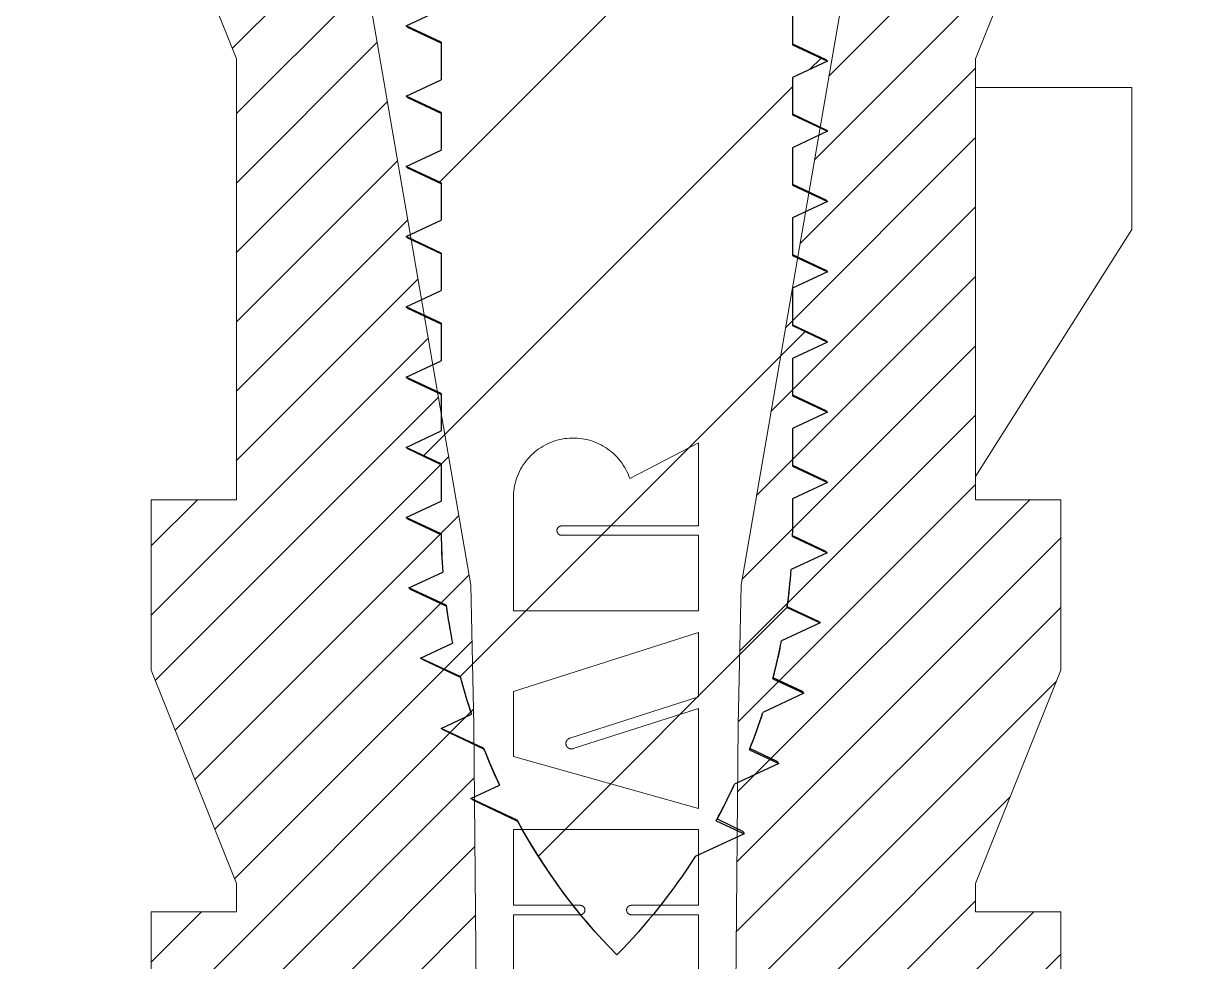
# Model space of a CAD drawing. Header units: millimetres. Extents: x 1366 to 1807, y -424 to -118.
# Drawn here: x 1403.52 to 1411.82, y -300.11 to -293.43 of the extents above; entities that cross this region are included whole.
import ezdxf

# ---------------------------------------------------------------- set-up
doc = ezdxf.new("R2010")
doc.units = ezdxf.units.MM
doc.layers.add('hatch', color=56, linetype='Continuous', lineweight=9)
doc.layers.add('part', color=7, linetype='Continuous', lineweight=20)

# ---------------------------------------------------------------- blocks, each defined once
blk = doc.blocks.new('*u48')
at = {"layer": 'hatch', "linetype": 'Continuous'}
h = blk.add_hatch(dxfattribs=at)
h.set_pattern_fill('DEFAULT__3', color=2, scale=0.34925, angle=45, style=0, pattern_type=0)
h.set_pattern_definition([(45, (-417.5015, -92.55667), (-0.24695704, 0.24695704), [])])
edge = h.paths.add_edge_path()
edge.add_line((0.9994, -14.168), (2.5731, -5.06))
edge.add_line((2.6692, -0.3569), (2.5731, -5.06))
edge.add_spline(control_points=[(2.6692, -0.3569), (2.6735, -0.1469), (2.8235, 0), (3.0335, 0)], knot_values=[0, 0, 0, 0, 1, 1, 1, 1], weights=[1, 0.809532, 0.809532, 1], degree=3, periodic=0)
edge.add_line((3.0335, 0), (4.1872, 0))
edge.add_line((4.1872, 0), (4.1872, -0.2024))
edge.add_line((4.1872, -0.2024), (3.0234, -0.8372))
edge.add_line((3.0234, -3.7444), (3.0234, -0.8372))
edge.add_line((3.2764, -5.9708), (3.0234, -3.7444))
edge.add_line((2.6692, -7.4888), (3.2764, -5.9708))
edge.add_line((2.6692, -7.4888), (2.6692, -7.6912))
edge.add_line((2.6692, -7.6912), (3.2764, -7.6912))
edge.add_line((3.2764, -8.9056), (3.2764, -7.6912))
edge.add_line((2.6692, -10.4236), (3.2764, -8.9056))
edge.add_line((2.6692, -10.4236), (2.6692, -10.626))
edge.add_line((2.6692, -10.626), (2.6692, -13.3962))
edge.add_line((2.6692, -13.3962), (2.6692, -13.5608))
edge.add_line((2.6692, -13.5608), (3.2764, -13.5608))
edge.add_line((3.2764, -14.7752), (3.2764, -13.5608))
edge.add_line((2.6692, -16.2932), (3.2764, -14.7752))
edge.add_line((2.6692, -16.2932), (2.6692, -16.4956))
edge.add_line((2.6692, -16.4956), (3.2764, -16.4956))
edge.add_line((3.2764, -17.71), (3.2764, -16.4956))
edge.add_line((2.6692, -19.228), (3.2764, -17.71))
edge.add_line((2.6692, -19.228), (2.6692, -22.3652))
edge.add_line((2.6692, -22.3652), (3.2764, -22.3652))
edge.add_line((3.2764, -23.5796), (3.2764, -22.3652))
edge.add_line((2.7045, -25.0093), (3.2764, -23.5796))
edge.add_line((2.7045, -25.0093), (3.2733, -25.2163))
edge.add_line((3.2733, -25.2163), (2.9728, -26.9192))
edge.add_line((2.9728, -26.9192), (2.9728, -28.6396))
edge.add_line((2.9728, -28.6396), (2.7198, -30.0564))
edge.add_line((1.3536, -30.0564), (2.7198, -30.0564))
edge.add_line((1.3536, -30.0564), (1.3536, -31.0684))
edge.add_line((1.3536, -31.0684), (0.8476, -31.0684))
edge.add_line((0.8476, -30.0564), (0.8476, -31.0684))
edge.add_line((0.8476, -30.0564), (0.9789, -15.1667))
edge.add_line((0.9994, -14.168), (0.9789, -15.1667))
edge = h.paths.add_edge_path()
edge.add_line((-0.9234, -14.168), (-2.4971, -5.06))
edge.add_line((-0.9234, -14.168), (-0.903, -15.1667))
edge.add_line((-0.7716, -30.0564), (-0.903, -15.1667))
edge.add_line((-0.7716, -30.0564), (-0.7716, -31.0684))
edge.add_line((-0.7716, -31.0684), (-1.2776, -31.0684))
edge.add_line((-1.2776, -30.0564), (-1.2776, -31.0684))
edge.add_line((-2.6438, -30.0564), (-1.2776, -30.0564))
edge.add_line((-2.8968, -28.6396), (-2.6438, -30.0564))
edge.add_line((-2.8968, -26.9192), (-2.8968, -28.6396))
edge.add_line((-3.1974, -25.2163), (-2.8968, -26.9192))
edge.add_line((-3.1974, -25.2163), (-2.6286, -25.0093))
edge.add_line((-2.6286, -25.0093), (-3.2004, -23.5796))
edge.add_line((-3.2004, -23.5796), (-3.2004, -22.3652))
edge.add_line((-3.2004, -22.3652), (-2.5932, -22.3652))
edge.add_line((-2.5932, -22.3652), (-2.5932, -22.2006))
edge.add_line((-2.5932, -22.2006), (-2.5932, -19.4304))
edge.add_line((-2.5932, -19.4304), (-2.5932, -19.228))
edge.add_line((-2.5932, -19.228), (-3.2004, -17.71))
edge.add_line((-3.2004, -17.71), (-3.2004, -16.4956))
edge.add_line((-3.2004, -16.4956), (-2.5932, -16.4956))
edge.add_line((-2.5932, -16.4956), (-2.5932, -16.2932))
edge.add_line((-2.5932, -16.2932), (-3.2004, -14.7752))
edge.add_line((-3.2004, -14.7752), (-3.2004, -13.5608))
edge.add_line((-3.2004, -13.5608), (-2.5932, -13.5608))
edge.add_line((-2.5932, -13.5608), (-2.5932, -10.4236))
edge.add_line((-2.5932, -10.4236), (-3.2004, -8.9056))
edge.add_line((-3.2004, -8.9056), (-3.2004, -7.6912))
edge.add_line((-3.2004, -7.6912), (-2.5932, -7.6912))
edge.add_line((-2.5932, -7.6912), (-2.5932, -7.4888))
edge.add_line((-2.5932, -7.4888), (-3.2004, -5.9708))
edge.add_line((-3.2004, -5.9708), (-2.9474, -3.7444))
edge.add_line((-2.9474, -3.7444), (-2.9474, -0.8372))
edge.add_line((-4.1112, -0.2024), (-2.9474, -0.8372))
edge.add_line((-4.1112, -0.2024), (-4.1112, 0))
edge.add_line((-4.1112, 0), (-2.9576, 0))
edge.add_spline(control_points=[(-2.5933, -0.3569), (-2.5976, -0.1469), (-2.7476, 0), (-2.9576, 0)], knot_values=[0, 0, 0, 0, 1, 1, 1, 1], weights=[1, 0.809532, 0.809532, 1], degree=3, periodic=0)
edge.add_line((-2.5933, -0.3569), (-2.4971, -5.06))
at = {"layer": 'part', "color": 7, "linetype": 'Continuous'}
for p, q in [((-0.9234, -14.168), (-2.4971, -5.06)), ((-0.9234, -14.168), (-2.4971, -5.06)), ((0.9994, -14.168), (2.5731, -5.06)), ((0.9994, -14.168), (2.5731, -5.06)), ((-2.5932, -10.4236), (-3.2004, -8.9056)), ((-2.5932, -10.4236), (-3.2004, -8.9056)), ((2.6692, -10.4236), (3.2764, -8.9056)), ((2.6692, -10.4236), (3.2764, -8.9056)), ((-2.5932, -13.5608), (-2.5932, -10.4236)), ((-2.5932, -13.5608), (-2.5932, -10.4236)), ((2.6692, -10.4236), (2.6692, -13.5608)), ((2.6692, -10.4236), (2.6692, -10.626)), ((2.6692, -10.626), (3.7824, -10.626)), ((2.6692, -10.626), (2.6692, -13.3962)), ((3.7824, -11.638), (3.7824, -10.626)), ((3.7824, -11.638), (2.6692, -13.3962)), ((0.6958, -13.156), (0.2076, -13.4105)), ((0.6958, -13.7473), (0.6958, -13.156)), ((2.6692, -13.3962), (2.6692, -13.5608)), ((-3.2004, -13.5608), (-2.5932, -13.5608)), ((-3.2004, -13.5608), (-2.5932, -13.5608)), ((-3.2004, -14.7752), (-3.2004, -13.5608)), ((-3.2004, -14.7752), (-3.2004, -13.5608)), ((-0.6195, -14.3517), (-0.6195, -13.5867)), ((2.6692, -13.5608), (3.2764, -13.5608)), ((2.6692, -13.5608), (3.2764, -13.5608)), ((3.2764, -14.7752), (3.2764, -13.5608)), ((3.2764, -14.7752), (3.2764, -13.5608)), ((0.6958, -13.7473), (-0.278, -13.7473)), ((0.6958, -13.8143), (-0.278, -13.8143)), ((0.6958, -14.3517), (0.6958, -13.8143)), ((-0.9234, -14.168), (-0.903, -15.1667)), ((-0.9234, -14.168), (-0.903, -15.1667)), ((0.9994, -14.168), (0.9789, -15.1667)), ((0.9994, -14.168), (0.9789, -15.1667)), ((-0.6195, -14.3517), (0.6958, -14.3517)), ((0.6958, -14.5056), (-0.6198, -14.9269)), ((0.6958, -14.964), (0.6958, -14.5056)), ((-2.5932, -16.2932), (-3.2004, -14.7752)), ((-2.5932, -16.2932), (-3.2004, -14.7752)), ((2.6692, -16.2932), (3.2764, -14.7752)), ((2.6692, -16.2932), (3.2764, -14.7752)), ((-0.6198, -15.3896), (-0.6198, -14.9269)), ((0.6958, -14.964), (-0.2203, -15.2586)), ((0.6958, -15.0461), (-0.1964, -15.333)), ((0.6958, -15.7586), (0.6958, -15.0461)), ((-0.7716, -30.0564), (-0.903, -15.1667)), ((-0.7716, -30.0564), (-0.903, -15.1667)), ((0.8476, -30.0564), (0.9789, -15.1667)), ((0.8476, -30.0564), (0.9789, -15.1667)), ((-0.6198, -15.3896), (0.6958, -15.7586)), ((-0.6198, -15.9089), (-0.6198, -16.4482)), ((0.6958, -15.9089), (-0.6198, -15.9089)), ((0.6958, -16.4482), (0.6958, -15.9089)), ((-2.5932, -16.4956), (-2.5932, -16.2932)), ((-2.5932, -16.4956), (-2.5932, -16.2932)), ((2.6692, -16.2932), (2.6692, -16.4956)), ((2.6692, -16.2932), (2.6692, -16.4956)), ((-3.2004, -16.4956), (-2.5932, -16.4956)), ((-3.2004, -16.4956), (-2.5932, -16.4956)), ((-3.2004, -17.71), (-3.2004, -16.4956)), ((-3.2004, -17.71), (-3.2004, -16.4956)), ((-0.6198, -16.4482), (-0.1459, -16.4482)), ((0.6958, -16.4482), (0.2181, -16.4482)), ((2.6692, -16.4956), (3.2764, -16.4956)), ((2.6692, -16.4956), (3.2764, -16.4956)), ((3.2764, -17.71), (3.2764, -16.4956)), ((3.2764, -17.71), (3.2764, -16.4956)), ((-0.6198, -16.5152), (-0.6198, -17.0727)), ((-0.6198, -16.5152), (-0.1459, -16.5152)), ((0.6958, -16.5152), (0.2181, -16.5152)), ((0.6958, -17.0727), (0.6958, -16.5152))]:
    blk.add_line(p, q, dxfattribs=at)
for points in [[(-0.6195, -13.5867), (-0.6208, -13.5688), (-0.6213, -13.5509), (-0.6211, -13.533), (-0.6201, -13.5151), (-0.6183, -13.4972), (-0.6158, -13.4795), (-0.6126, -13.4618), (-0.6086, -13.4444), (-0.6039, -13.4271), (-0.5985, -13.41), (-0.5923, -13.3931), (-0.5855, -13.3765), (-0.5779, -13.3603), (-0.5697, -13.3443), (-0.5608, -13.3288), (-0.5513, -13.3136), (-0.5411, -13.2988), (-0.5303, -13.2845), (-0.519, -13.2706), (-0.507, -13.2573), (-0.4945, -13.2444), (-0.4815, -13.2321), (-0.4679, -13.2203), (-0.4539, -13.2091), (-0.4394, -13.1986), (-0.4245, -13.1886), (-0.4092, -13.1793), (-0.3935, -13.1706), (-0.3775, -13.1626), (-0.3611, -13.1553), (-0.3444, -13.1487), (-0.3275, -13.1427), (-0.3103, -13.1375), (-0.293, -13.1331), (-0.2754, -13.1293), (-0.2578, -13.1263), (-0.24, -13.1241), (-0.2221, -13.1226), (-0.2042, -13.1219), (-0.1863, -13.1219), (-0.1683, -13.1226), (-0.1505, -13.1242), (-0.1327, -13.1264), (-0.115, -13.1294), (-0.0975, -13.1332), (-0.0801, -13.1377), (-0.063, -13.1429), (-0.046, -13.1489), (-0.0294, -13.1555), (-0.013, -13.1629), (0.003, -13.1709), (0.0187, -13.1796), (0.034, -13.1889), (0.0489, -13.1989), (0.0634, -13.2095), (0.0774, -13.2207), (0.0909, -13.2325), (0.1039, -13.2448), (0.1164, -13.2577), (0.1283, -13.2711), (0.1397, -13.285), (0.1504, -13.2993), (0.1606, -13.3141), (0.1701, -13.3293), (0.1789, -13.3449), (0.1871, -13.3608), (0.1947, -13.3771), (0.2015, -13.3937), (0.2076, -13.4105)], [(-0.278, -13.8143), (-0.2794, -13.8142), (-0.2808, -13.8142), (-0.2822, -13.814), (-0.2836, -13.8138), (-0.285, -13.8135), (-0.2863, -13.8132), (-0.2877, -13.8128), (-0.289, -13.8124), (-0.2903, -13.8119), (-0.2916, -13.8114), (-0.2929, -13.8108), (-0.2941, -13.8101), (-0.2954, -13.8094), (-0.2965, -13.8087), (-0.2977, -13.8079), (-0.2988, -13.807), (-0.2999, -13.8061), (-0.3009, -13.8052), (-0.3019, -13.8042), (-0.3029, -13.8032), (-0.3038, -13.8021), (-0.3047, -13.801), (-0.3055, -13.7999), (-0.3063, -13.7987), (-0.307, -13.7975), (-0.3077, -13.7963), (-0.3083, -13.795), (-0.3089, -13.7938), (-0.3094, -13.7925), (-0.3099, -13.7911), (-0.3103, -13.7898), (-0.3106, -13.7884), (-0.3109, -13.7871), (-0.3111, -13.7857), (-0.3113, -13.7843), (-0.3114, -13.7829), (-0.3115, -13.7815), (-0.3115, -13.7801), (-0.3114, -13.7787), (-0.3113, -13.7773), (-0.3111, -13.7759), (-0.3109, -13.7745), (-0.3106, -13.7731), (-0.3103, -13.7718), (-0.3099, -13.7704), (-0.3094, -13.7691), (-0.3089, -13.7678), (-0.3083, -13.7665), (-0.3077, -13.7653), (-0.307, -13.764), (-0.3063, -13.7628), (-0.3055, -13.7617), (-0.3047, -13.7605), (-0.3038, -13.7594), (-0.3029, -13.7584), (-0.3019, -13.7573), (-0.3009, -13.7564), (-0.2999, -13.7554), (-0.2988, -13.7545), (-0.2977, -13.7537), (-0.2965, -13.7529), (-0.2954, -13.7521), (-0.2941, -13.7514), (-0.2929, -13.7508), (-0.2916, -13.7502), (-0.2903, -13.7496), (-0.289, -13.7492), (-0.2877, -13.7487), (-0.2863, -13.7483), (-0.285, -13.748), (-0.2836, -13.7478), (-0.2822, -13.7476), (-0.2808, -13.7474), (-0.2794, -13.7473), (-0.278, -13.7473)], [(-0.1964, -15.333), (-0.198, -15.3335), (-0.1996, -15.3339), (-0.2013, -15.3343), (-0.2029, -15.3345), (-0.2046, -15.3347), (-0.2063, -15.3348), (-0.208, -15.3349), (-0.2097, -15.3349), (-0.2113, -15.3348), (-0.213, -15.3346), (-0.2147, -15.3344), (-0.2163, -15.3341), (-0.218, -15.3337), (-0.2196, -15.3332), (-0.2212, -15.3327), (-0.2228, -15.3321), (-0.2243, -15.3315), (-0.2258, -15.3308), (-0.2273, -15.33), (-0.2288, -15.3291), (-0.2302, -15.3282), (-0.2316, -15.3273), (-0.2329, -15.3262), (-0.2342, -15.3251), (-0.2354, -15.324), (-0.2366, -15.3228), (-0.2378, -15.3216), (-0.2388, -15.3203), (-0.2399, -15.319), (-0.2408, -15.3176), (-0.2417, -15.3162), (-0.2426, -15.3147), (-0.2434, -15.3132), (-0.2441, -15.3117), (-0.2447, -15.3101), (-0.2453, -15.3086), (-0.2458, -15.307), (-0.2463, -15.3053), (-0.2467, -15.3037), (-0.247, -15.302), (-0.2472, -15.3004), (-0.2474, -15.2987), (-0.2474, -15.297), (-0.2475, -15.2953), (-0.2474, -15.2937), (-0.2473, -15.292), (-0.2471, -15.2903), (-0.2468, -15.2887), (-0.2465, -15.287), (-0.246, -15.2854), (-0.2456, -15.2838), (-0.245, -15.2822), (-0.2444, -15.2806), (-0.2437, -15.2791), (-0.243, -15.2776), (-0.2421, -15.2761), (-0.2413, -15.2747), (-0.2403, -15.2733), (-0.2393, -15.2719), (-0.2383, -15.2706), (-0.2372, -15.2693), (-0.236, -15.2681), (-0.2348, -15.267), (-0.2335, -15.2659), (-0.2322, -15.2648), (-0.2308, -15.2638), (-0.2294, -15.2629), (-0.228, -15.262), (-0.2265, -15.2612), (-0.225, -15.2604), (-0.2235, -15.2597), (-0.2219, -15.2591), (-0.2203, -15.2586)], [(-0.1459, -16.4482), (-0.1445, -16.4482), (-0.1431, -16.4483), (-0.1417, -16.4485), (-0.1403, -16.4487), (-0.1389, -16.4489), (-0.1376, -16.4493), (-0.1362, -16.4496), (-0.1349, -16.4501), (-0.1336, -16.4506), (-0.1323, -16.4511), (-0.131, -16.4517), (-0.1298, -16.4523), (-0.1286, -16.453), (-0.1274, -16.4538), (-0.1262, -16.4546), (-0.1251, -16.4554), (-0.124, -16.4563), (-0.123, -16.4573), (-0.122, -16.4583), (-0.121, -16.4593), (-0.1201, -16.4603), (-0.1192, -16.4614), (-0.1184, -16.4626), (-0.1176, -16.4638), (-0.1169, -16.465), (-0.1162, -16.4662), (-0.1156, -16.4674), (-0.115, -16.4687), (-0.1145, -16.47), (-0.1141, -16.4713), (-0.1137, -16.4727), (-0.1133, -16.474), (-0.113, -16.4754), (-0.1128, -16.4768), (-0.1126, -16.4782), (-0.1125, -16.4796), (-0.1124, -16.481), (-0.1124, -16.4824), (-0.1125, -16.4838), (-0.1126, -16.4852), (-0.1128, -16.4866), (-0.113, -16.488), (-0.1133, -16.4893), (-0.1137, -16.4907), (-0.1141, -16.492), (-0.1145, -16.4934), (-0.115, -16.4947), (-0.1156, -16.496), (-0.1162, -16.4972), (-0.1169, -16.4984), (-0.1176, -16.4996), (-0.1184, -16.5008), (-0.1192, -16.5019), (-0.1201, -16.503), (-0.121, -16.5041), (-0.122, -16.5051), (-0.123, -16.5061), (-0.124, -16.5071), (-0.1251, -16.5079), (-0.1262, -16.5088), (-0.1274, -16.5096), (-0.1286, -16.5103), (-0.1298, -16.511), (-0.131, -16.5117), (-0.1323, -16.5123), (-0.1336, -16.5128), (-0.1349, -16.5133), (-0.1362, -16.5138), (-0.1376, -16.5141), (-0.1389, -16.5145), (-0.1403, -16.5147), (-0.1417, -16.5149), (-0.1431, -16.5151), (-0.1445, -16.5152), (-0.1459, -16.5152)], [(0.2181, -16.5152), (0.2167, -16.5152), (0.2153, -16.5151), (0.2139, -16.5149), (0.2125, -16.5147), (0.2112, -16.5145), (0.2098, -16.5141), (0.2085, -16.5138), (0.2071, -16.5133), (0.2058, -16.5128), (0.2045, -16.5123), (0.2032, -16.5117), (0.202, -16.511), (0.2008, -16.5103), (0.1996, -16.5096), (0.1984, -16.5088), (0.1973, -16.5079), (0.1962, -16.5071), (0.1952, -16.5061), (0.1942, -16.5051), (0.1932, -16.5041), (0.1923, -16.503), (0.1915, -16.5019), (0.1906, -16.5008), (0.1899, -16.4996), (0.1891, -16.4984), (0.1885, -16.4972), (0.1878, -16.496), (0.1873, -16.4947), (0.1867, -16.4934), (0.1863, -16.492), (0.1859, -16.4907), (0.1855, -16.4893), (0.1852, -16.488), (0.185, -16.4866), (0.1848, -16.4852), (0.1847, -16.4838), (0.1846, -16.4824), (0.1846, -16.481), (0.1847, -16.4796), (0.1848, -16.4782), (0.185, -16.4768), (0.1852, -16.4754), (0.1855, -16.474), (0.1859, -16.4727), (0.1863, -16.4713), (0.1867, -16.47), (0.1873, -16.4687), (0.1878, -16.4674), (0.1885, -16.4662), (0.1891, -16.465), (0.1899, -16.4638), (0.1906, -16.4626), (0.1915, -16.4614), (0.1923, -16.4603), (0.1932, -16.4593), (0.1942, -16.4583), (0.1952, -16.4573), (0.1962, -16.4563), (0.1973, -16.4554), (0.1984, -16.4546), (0.1996, -16.4538), (0.2008, -16.453), (0.202, -16.4523), (0.2032, -16.4517), (0.2045, -16.4511), (0.2058, -16.4506), (0.2071, -16.4501), (0.2085, -16.4496), (0.2098, -16.4493), (0.2112, -16.4489), (0.2125, -16.4487), (0.2139, -16.4485), (0.2153, -16.4483), (0.2167, -16.4482), (0.2181, -16.4482)]]:
    blk.add_lwpolyline(points, dxfattribs=at)

msp = doc.modelspace()

# ---------------------------------------------------------------- hatches: boundary and pattern name
at = {"linetype": 'Continuous'}
h = msp.add_hatch(dxfattribs=at)
h.set_pattern_fill('DEFAULT__4', color=2, scale=1.296802, angle=45, style=0, pattern_type=0)
h.set_pattern_definition([(45, (1035.3409, -368.6069), (-0.9169777, 0.9169777), [])])
edge = h.paths.add_edge_path()
edge.add_line((1411.1487, -280.1622), (1409.1666, -280.1622))
edge.add_line((1409.1666, -280.1622), (1409.2487, -280.2005))
edge.add_line((1409.2487, -280.2005), (1408.9987, -280.3171))
edge.add_line((1408.9987, -280.3171), (1408.9987, -280.5839))
edge.add_line((1408.9987, -280.5839), (1409.2487, -280.7005))
edge.add_line((1409.2487, -280.7005), (1408.9987, -280.8171))
edge.add_line((1408.9987, -280.8171), (1408.9987, -281.0839))
edge.add_line((1408.9987, -281.0839), (1409.2487, -281.2005))
edge.add_line((1409.2487, -281.2005), (1408.9987, -281.3171))
edge.add_line((1408.9987, -281.3171), (1408.9987, -281.5839))
edge.add_line((1408.9987, -281.5839), (1409.2487, -281.7005))
edge.add_line((1409.2487, -281.7005), (1408.9987, -281.8171))
edge.add_line((1408.9987, -281.8171), (1408.9987, -282.0839))
edge.add_line((1408.9987, -282.0839), (1409.2487, -282.2005))
edge.add_line((1409.2487, -282.2005), (1408.9987, -282.3171))
edge.add_line((1408.9987, -282.3171), (1408.9987, -282.5839))
edge.add_line((1408.9987, -282.5839), (1409.2487, -282.7005))
edge.add_line((1409.2487, -282.7005), (1408.9987, -282.8171))
edge.add_line((1408.9987, -282.8171), (1408.9987, -283.0839))
edge.add_line((1408.9987, -283.0839), (1409.2487, -283.2005))
edge.add_line((1409.2487, -283.2005), (1408.9987, -283.3171))
edge.add_line((1408.9987, -283.3171), (1408.9987, -283.5839))
edge.add_line((1408.9987, -283.5839), (1409.2487, -283.7005))
edge.add_line((1409.2487, -283.7005), (1408.9987, -283.8171))
edge.add_line((1408.9987, -283.8171), (1408.9987, -284.0839))
edge.add_line((1408.9987, -284.0839), (1409.2487, -284.2005))
edge.add_line((1409.2487, -284.2005), (1408.9987, -284.3171))
edge.add_line((1408.9987, -284.3171), (1408.9987, -284.5839))
edge.add_line((1408.9987, -284.5839), (1409.2487, -284.7005))
edge.add_line((1409.2487, -284.7005), (1408.9987, -284.8171))
edge.add_line((1408.9987, -284.8171), (1408.9987, -285.0839))
edge.add_line((1408.9987, -285.0839), (1409.2487, -285.2005))
edge.add_line((1409.2487, -285.2005), (1408.9987, -285.3171))
edge.add_line((1408.9987, -285.3171), (1408.9987, -285.5839))
edge.add_line((1408.9987, -285.5839), (1409.2487, -285.7005))
edge.add_line((1409.2487, -285.7005), (1408.9987, -285.8171))
edge.add_line((1408.9987, -285.8171), (1408.9987, -286.0839))
edge.add_line((1408.9987, -286.0839), (1409.2487, -286.2005))
edge.add_line((1409.2487, -286.2005), (1408.9987, -286.3171))
edge.add_line((1408.9987, -286.3171), (1408.9987, -286.5839))
edge.add_line((1408.9987, -286.5839), (1409.2487, -286.7005))
edge.add_line((1409.2487, -286.7005), (1408.9987, -286.8171))
edge.add_line((1408.9987, -286.8171), (1408.9987, -287.0839))
edge.add_line((1408.9987, -287.0839), (1409.2487, -287.2005))
edge.add_line((1409.2487, -287.2005), (1408.9987, -287.3171))
edge.add_line((1408.9987, -287.3171), (1408.9987, -287.5839))
edge.add_line((1408.9987, -287.5839), (1409.2487, -287.7005))
edge.add_line((1409.2487, -287.7005), (1408.9987, -287.8171))
edge.add_line((1408.9987, -287.8171), (1408.9987, -288.0839))
edge.add_line((1408.9987, -288.0839), (1409.2487, -288.2005))
edge.add_line((1409.2487, -288.2005), (1408.9987, -288.3171))
edge.add_line((1408.9987, -288.3171), (1408.9987, -288.5839))
edge.add_line((1408.9987, -288.5839), (1409.2487, -288.7005))
edge.add_line((1409.2487, -288.7005), (1408.9987, -288.8171))
edge.add_line((1408.9987, -288.8171), (1408.9987, -289.0839))
edge.add_line((1408.9987, -289.0839), (1409.2487, -289.2005))
edge.add_line((1409.2487, -289.2005), (1408.9987, -289.3171))
edge.add_line((1408.9987, -289.3171), (1408.9987, -289.5839))
edge.add_line((1408.9987, -289.5839), (1409.2487, -289.7005))
edge.add_line((1409.2487, -289.7005), (1408.9987, -289.8171))
edge.add_line((1408.9987, -289.8171), (1408.9987, -290.0839))
edge.add_line((1408.9987, -290.0839), (1409.2487, -290.2005))
edge.add_line((1409.2487, -290.2005), (1408.9987, -290.3171))
edge.add_line((1408.9987, -290.3171), (1408.9987, -290.5839))
edge.add_line((1408.9987, -290.5839), (1409.2487, -290.7005))
edge.add_line((1409.2487, -290.7005), (1408.9987, -290.8171))
edge.add_line((1408.9987, -290.8171), (1408.9987, -291.0839))
edge.add_line((1408.9987, -291.0839), (1409.2487, -291.2005))
edge.add_line((1409.2487, -291.2005), (1408.9987, -291.3171))
edge.add_line((1408.9987, -291.3171), (1408.9987, -291.5839))
edge.add_line((1408.9987, -291.5839), (1409.2487, -291.7005))
edge.add_line((1409.2487, -291.7005), (1408.9987, -291.8171))
edge.add_line((1408.9987, -291.8171), (1408.9987, -292.0839))
edge.add_line((1408.9987, -292.0839), (1409.2487, -292.2005))
edge.add_line((1409.2487, -292.2005), (1408.9987, -292.3171))
edge.add_line((1408.9987, -292.3171), (1408.9987, -292.5839))
edge.add_line((1408.9987, -292.5839), (1409.2487, -292.7005))
edge.add_line((1409.2487, -292.7005), (1408.9987, -292.8171))
edge.add_line((1408.9987, -292.8171), (1408.9987, -293.0839))
edge.add_line((1408.9987, -293.0839), (1409.2487, -293.2005))
edge.add_line((1409.2487, -293.2005), (1408.9987, -293.3171))
edge.add_line((1408.9987, -293.3171), (1408.9987, -293.5839))
edge.add_line((1408.9987, -293.5839), (1409.2487, -293.7005))
edge.add_line((1409.2487, -293.7005), (1408.9987, -293.8171))
edge.add_line((1408.9987, -293.8171), (1408.9987, -294.0839))
edge.add_line((1408.9987, -294.0839), (1409.2487, -294.2005))
edge.add_line((1409.2487, -294.2005), (1408.9987, -294.3171))
edge.add_line((1408.9987, -294.3171), (1408.9987, -294.5839))
edge.add_line((1408.9987, -294.5839), (1409.2487, -294.7005))
edge.add_line((1409.2487, -294.7005), (1408.9987, -294.8171))
edge.add_line((1408.9987, -294.8171), (1408.9987, -295.0839))
edge.add_line((1408.9987, -295.0839), (1409.2487, -295.2005))
edge.add_line((1409.2487, -295.2005), (1408.9987, -295.3171))
edge.add_line((1408.9987, -295.3171), (1408.9987, -295.5839))
edge.add_line((1408.9987, -295.5839), (1409.2487, -295.7005))
edge.add_line((1409.2487, -295.7005), (1408.9987, -295.8171))
edge.add_line((1408.9987, -295.8171), (1408.9987, -296.0839))
edge.add_line((1408.9987, -296.0839), (1409.2487, -296.2005))
edge.add_line((1409.2487, -296.2005), (1408.9987, -296.3171))
edge.add_line((1408.9987, -296.3171), (1408.9987, -296.5839))
edge.add_line((1408.9987, -296.5839), (1409.2487, -296.7005))
edge.add_line((1409.2487, -296.7005), (1408.9987, -296.8171))
edge.add_line((1408.9987, -296.8171), (1408.9987, -297.0622))
edge.add_arc((1405.3511, -297.0622), 3.6475, 359.64129, 359.99983)
edge.add_line((1408.9986, -297.085), (1409.2462, -297.2005))
edge.add_line((1409.2462, -297.2005), (1408.9897, -297.3201))
edge.add_arc((1405.0267, -297.0456), 3.9725, 352.10251, 356.03772)
edge.add_line((1408.9615, -297.5914), (1409.1955, -297.7005))
edge.add_line((1409.1955, -297.7005), (1408.9218, -297.8281))
edge.add_arc((1404.6722, -296.9872), 4.3319, 345.15264, 348.80682)
edge.add_line((1408.8595, -298.0972), (1409.0809, -298.2005))
edge.add_line((1409.0809, -298.2005), (1408.7888, -298.3367))
edge.add_arc((1404.4682, -296.9288), 4.5442, 338.38643, 341.95169)
edge.add_line((1408.6929, -298.6026), (1408.9028, -298.7005))
edge.add_line((1408.9028, -298.7005), (1408.5876, -298.8475))
edge.add_arc((1404.4624, -296.9287), 4.5496, 331.37807, 335.05452)
edge.add_line((1408.4561, -299.108), (1408.6543, -299.2005))
edge.add_line((1408.6543, -299.2005), (1408.3057, -299.363))
edge.add_spline(control_points=[(1408.3057, -299.363), (1408.1435, -299.6184), (1407.9565, -299.8544), (1407.7487, -300.0622)], knot_values=[0, 0, 0, 0, 1, 1, 1, 1], degree=3, periodic=0)
edge.add_spline(control_points=[(1407.7487, -300.0622), (1407.4724, -299.7859), (1407.2328, -299.4596), (1407.0394, -299.1044)], knot_values=[0, 0, 0, 0, 1, 1, 1, 1], degree=3, periodic=0)
edge.add_line((1407.0394, -299.1044), (1406.7092, -298.9505))
edge.add_line((1406.7092, -298.9505), (1406.9134, -298.8553))
edge.add_arc((1411.0587, -296.9173), 4.5759, 201.46317, 205.05631)
edge.add_line((1406.8001, -298.5917), (1406.4974, -298.4505))
edge.add_line((1406.4974, -298.4505), (1406.7129, -298.35))
edge.add_arc((1410.9496, -296.9546), 4.4605, 194.64307, 198.22889)
edge.add_line((1406.6339, -298.0823), (1406.3513, -297.9505))
edge.add_line((1406.3513, -297.9505), (1406.5789, -297.8444))
edge.add_arc((1410.6628, -297.0195), 4.1664, 187.6488, 191.41879)
edge.add_line((1406.5335, -297.5741), (1406.2685, -297.4505))
edge.add_line((1406.2685, -297.4505), (1406.509, -297.3383))
edge.add_arc((1410.2584, -297.0606), 3.7597, 180.09818, 184.23612)
edge.add_line((1406.4987, -297.0671), (1406.2487, -296.9505))
edge.add_line((1406.2487, -296.9505), (1406.4987, -296.8339))
edge.add_line((1406.4987, -296.5671), (1406.4987, -296.8339))
edge.add_line((1406.4987, -296.5671), (1406.2487, -296.4505))
edge.add_line((1406.2487, -296.4505), (1406.4987, -296.3339))
edge.add_line((1406.4987, -296.0671), (1406.4987, -296.3339))
edge.add_line((1406.4987, -296.0671), (1406.2487, -295.9505))
edge.add_line((1406.2487, -295.9505), (1406.4987, -295.8339))
edge.add_line((1406.4987, -295.5671), (1406.4987, -295.8339))
edge.add_line((1406.4987, -295.5671), (1406.2487, -295.4505))
edge.add_line((1406.2487, -295.4505), (1406.4987, -295.3339))
edge.add_line((1406.4987, -295.0671), (1406.4987, -295.3339))
edge.add_line((1406.4987, -295.0671), (1406.2487, -294.9505))
edge.add_line((1406.2487, -294.9505), (1406.4987, -294.8339))
edge.add_line((1406.4987, -294.5671), (1406.4987, -294.8339))
edge.add_line((1406.4987, -294.5671), (1406.2487, -294.4505))
edge.add_line((1406.2487, -294.4505), (1406.4987, -294.3339))
edge.add_line((1406.4987, -294.0671), (1406.4987, -294.3339))
edge.add_line((1406.4987, -294.0671), (1406.2487, -293.9505))
edge.add_line((1406.2487, -293.9505), (1406.4987, -293.8339))
edge.add_line((1406.4987, -293.5671), (1406.4987, -293.8339))
edge.add_line((1406.4987, -293.5671), (1406.2487, -293.4505))
edge.add_line((1406.2487, -293.4505), (1406.4987, -293.3339))
edge.add_line((1406.4987, -293.0671), (1406.4987, -293.3339))
edge.add_line((1406.4987, -293.0671), (1406.2487, -292.9505))
edge.add_line((1406.2487, -292.9505), (1406.4987, -292.8339))
edge.add_line((1406.4987, -292.5671), (1406.4987, -292.8339))
edge.add_line((1406.4987, -292.5671), (1406.2487, -292.4505))
edge.add_line((1406.2487, -292.4505), (1406.4987, -292.3339))
edge.add_line((1406.4987, -292.0671), (1406.4987, -292.3339))
edge.add_line((1406.4987, -292.0671), (1406.2487, -291.9505))
edge.add_line((1406.2487, -291.9505), (1406.4987, -291.8339))
edge.add_line((1406.4987, -291.5671), (1406.4987, -291.8339))
edge.add_line((1406.4987, -291.5671), (1406.2487, -291.4505))
edge.add_line((1406.2487, -291.4505), (1406.4987, -291.3339))
edge.add_line((1406.4987, -291.0671), (1406.4987, -291.3339))
edge.add_line((1406.4987, -291.0671), (1406.2487, -290.9505))
edge.add_line((1406.2487, -290.9505), (1406.4987, -290.8339))
edge.add_line((1406.4987, -290.5671), (1406.4987, -290.8339))
edge.add_line((1406.4987, -290.5671), (1406.2487, -290.4505))
edge.add_line((1406.2487, -290.4505), (1406.4987, -290.3339))
edge.add_line((1406.4987, -290.0671), (1406.4987, -290.3339))
edge.add_line((1406.4987, -290.0671), (1406.2487, -289.9505))
edge.add_line((1406.2487, -289.9505), (1406.4987, -289.8339))
edge.add_line((1406.4987, -289.5671), (1406.4987, -289.8339))
edge.add_line((1406.4987, -289.5671), (1406.2487, -289.4505))
edge.add_line((1406.2487, -289.4505), (1406.4987, -289.3339))
edge.add_line((1406.4987, -289.0671), (1406.4987, -289.3339))
edge.add_line((1406.4987, -289.0671), (1406.2487, -288.9505))
edge.add_line((1406.2487, -288.9505), (1406.4987, -288.8339))
edge.add_line((1406.4987, -288.5671), (1406.4987, -288.8339))
edge.add_line((1406.4987, -288.5671), (1406.2487, -288.4505))
edge.add_line((1406.2487, -288.4505), (1406.4987, -288.3339))
edge.add_line((1406.4987, -288.0671), (1406.4987, -288.3339))
edge.add_line((1406.4987, -288.0671), (1406.2487, -287.9505))
edge.add_line((1406.2487, -287.9505), (1406.4987, -287.8339))
edge.add_line((1406.4987, -287.5671), (1406.4987, -287.8339))
edge.add_line((1406.4987, -287.5671), (1406.2487, -287.4505))
edge.add_line((1406.2487, -287.4505), (1406.4987, -287.3339))
edge.add_line((1406.4987, -287.0671), (1406.4987, -287.3339))
edge.add_line((1406.4987, -287.0671), (1406.2487, -286.9505))
edge.add_line((1406.2487, -286.9505), (1406.4987, -286.8339))
edge.add_line((1406.4987, -286.5671), (1406.4987, -286.8339))
edge.add_line((1406.4987, -286.5671), (1406.2487, -286.4505))
edge.add_line((1406.2487, -286.4505), (1406.4987, -286.3339))
edge.add_line((1406.4987, -286.0671), (1406.4987, -286.3339))
edge.add_line((1406.4987, -286.0671), (1406.2487, -285.9505))
edge.add_line((1406.2487, -285.9505), (1406.4987, -285.8339))
edge.add_line((1406.4987, -285.5671), (1406.4987, -285.8339))
edge.add_line((1406.4987, -285.5671), (1406.2487, -285.4505))
edge.add_line((1406.2487, -285.4505), (1406.4987, -285.3339))
edge.add_line((1406.4987, -285.0671), (1406.4987, -285.3339))
edge.add_line((1406.4987, -285.0671), (1406.2487, -284.9505))
edge.add_line((1406.2487, -284.9505), (1406.4987, -284.8339))
edge.add_line((1406.4987, -284.5671), (1406.4987, -284.8339))
edge.add_line((1406.4987, -284.5671), (1406.2487, -284.4505))
edge.add_line((1406.2487, -284.4505), (1406.4987, -284.3339))
edge.add_line((1406.4987, -284.0671), (1406.4987, -284.3339))
edge.add_line((1406.4987, -284.0671), (1406.2487, -283.9505))
edge.add_line((1406.2487, -283.9505), (1406.4987, -283.8339))
edge.add_line((1406.4987, -283.5671), (1406.4987, -283.8339))
edge.add_line((1406.4987, -283.5671), (1406.2487, -283.4505))
edge.add_line((1406.2487, -283.4505), (1406.4987, -283.3339))
edge.add_line((1406.4987, -283.0671), (1406.4987, -283.3339))
edge.add_line((1406.4987, -283.0671), (1406.2487, -282.9505))
edge.add_line((1406.2487, -282.9505), (1406.4987, -282.8339))
edge.add_line((1406.4987, -282.5671), (1406.4987, -282.8339))
edge.add_line((1406.4987, -282.5671), (1406.2487, -282.4505))
edge.add_line((1406.2487, -282.4505), (1406.4987, -282.3339))
edge.add_line((1406.4987, -282.0671), (1406.4987, -282.3339))
edge.add_line((1406.4987, -282.0671), (1406.2487, -281.9505))
edge.add_line((1406.2487, -281.9505), (1406.4987, -281.8339))
edge.add_line((1406.4987, -281.5671), (1406.4987, -281.8339))
edge.add_line((1406.4987, -281.5671), (1406.2487, -281.4505))
edge.add_line((1406.2487, -281.4505), (1406.4987, -281.3339))
edge.add_line((1406.4987, -281.0671), (1406.4987, -281.3339))
edge.add_line((1406.4987, -281.0671), (1406.2487, -280.9505))
edge.add_line((1406.2487, -280.9505), (1406.4987, -280.8339))
edge.add_line((1406.4987, -280.5671), (1406.4987, -280.8339))
edge.add_line((1406.4987, -280.5671), (1406.2487, -280.4505))
edge.add_line((1406.2487, -280.4505), (1406.4987, -280.3339))
edge.add_line((1406.4987, -280.1622), (1406.4987, -280.3339))
edge.add_line((1406.4987, -280.1622), (1404.3487, -280.1622))
edge.add_spline(control_points=[(1404.2487, -280.0622), (1404.2487, -280.1208), (1404.2901, -280.1622), (1404.3487, -280.1622)], knot_values=[0, 0, 0, 0, 1, 1, 1, 1], weights=[1, 0.804738, 0.804738, 1], degree=3, periodic=0)
edge.add_line((1404.2487, -279.7622), (1404.2487, -280.0622))
edge.add_spline(control_points=[(1404.3487, -279.6622), (1404.2901, -279.6622), (1404.2487, -279.7036), (1404.2487, -279.7622)], knot_values=[0, 0, 0, 0, 1, 1, 1, 1], weights=[1, 0.804738, 0.804738, 1], degree=3, periodic=0)
edge.add_line((1404.977, -279.6622), (1404.3487, -279.6622))
edge.add_spline(control_points=[(1404.977, -279.6622), (1405.0544, -279.6622), (1405.1263, -279.6337), (1405.1827, -279.5806)], knot_values=[0, 0, 0, 0, 1, 1, 1, 1], weights=[1, 0.952986, 0.952986, 1], degree=3, periodic=0)
edge.add_spline(control_points=[(1405.3876, -279.4011), (1405.3171, -279.4585), (1405.2488, -279.5183), (1405.1827, -279.5806)], knot_values=[0, 0, 0, 0, 1, 1, 1, 1], weights=[1, 0.999558, 0.999558, 1], degree=3, periodic=0)
edge.add_spline(control_points=[(1405.3876, -279.4011), (1406.1344, -279.7178), (1406.9878, -279.8621), (1407.7481, -279.8622)], knot_values=[0, 0, 0, 0, 1, 1, 1, 1], degree=3, periodic=0)
edge.add_spline(control_points=[(1407.7493, -279.8622), (1408.5096, -279.8621), (1409.363, -279.7178), (1410.1098, -279.4011)], knot_values=[0, 0, 0, 0, 1, 1, 1, 1], degree=3, periodic=0)
edge.add_spline(control_points=[(1410.1098, -279.4011), (1410.1803, -279.4585), (1410.2486, -279.5183), (1410.3147, -279.5806)], knot_values=[0, 0, 0, 0, 1, 1, 1, 1], weights=[1, 0.999558, 0.999558, 1], degree=3, periodic=0)
edge.add_spline(control_points=[(1410.5204, -279.6622), (1410.443, -279.6622), (1410.3711, -279.6337), (1410.3147, -279.5806)], knot_values=[0, 0, 0, 0, 1, 1, 1, 1], weights=[1, 0.952986, 0.952986, 1], degree=3, periodic=0)
edge.add_line((1411.1487, -279.6622), (1410.5204, -279.6622))
edge.add_spline(control_points=[(1411.1487, -279.6622), (1411.2073, -279.6622), (1411.2487, -279.7036), (1411.2487, -279.7622)], knot_values=[0, 0, 0, 0, 1, 1, 1, 1], weights=[1, 0.804738, 0.804738, 1], degree=3, periodic=0)
edge.add_line((1411.2487, -279.7622), (1411.2487, -280.0622))
edge.add_spline(control_points=[(1411.2487, -280.0622), (1411.2487, -280.1208), (1411.2073, -280.1622), (1411.1487, -280.1622)], knot_values=[0, 0, 0, 0, 1, 1, 1, 1], weights=[1, 0.804738, 0.804738, 1], degree=3, periodic=0)

# ---------------------------------------------------------------- linework, layer by layer
at = {"color": 7, "linetype": 'Continuous'}
for p, q in [((1406.2487, -293.4505), (1406.4987, -293.3339)), ((1406.2487, -293.4505), (1406.4987, -293.3339)), ((1408.9987, -293.3171), (1408.9987, -293.5839)), ((1408.9987, -293.3171), (1408.9987, -293.5839)), ((1406.4987, -293.5671), (1406.2487, -293.4505)), ((1406.2583, -293.4595), (1406.2487, -293.4505)), ((1406.4987, -293.5671), (1406.2487, -293.4505)), ((1406.2583, -293.4595), (1406.4966, -293.5715)), ((1406.4987, -293.5671), (1406.4987, -293.8339)), ((1406.4987, -293.5671), (1406.4987, -293.8339)), ((1408.9987, -293.5839), (1409.2487, -293.7005)), ((1408.9987, -293.5839), (1409.2487, -293.7005)), ((1409.2391, -293.6915), (1409.0008, -293.5795)), ((1409.2487, -293.7005), (1408.9987, -293.8171)), ((1409.2487, -293.7005), (1408.9987, -293.8171)), ((1409.2487, -293.7005), (1409.2391, -293.6915)), ((1406.2487, -293.9505), (1406.4987, -293.8339)), ((1406.2487, -293.9505), (1406.4987, -293.8339)), ((1408.9987, -293.8171), (1408.9987, -294.0839)), ((1408.9987, -293.8171), (1408.9987, -294.0839)), ((1406.4987, -294.0671), (1406.2487, -293.9505)), ((1406.2583, -293.9595), (1406.2487, -293.9505)), ((1406.4987, -294.0671), (1406.2487, -293.9505)), ((1406.2583, -293.9595), (1406.4966, -294.0715)), ((1406.4987, -294.0671), (1406.4987, -294.3339)), ((1406.4987, -294.0671), (1406.4987, -294.3339)), ((1408.9987, -294.0839), (1409.2487, -294.2005)), ((1408.9987, -294.0839), (1409.2487, -294.2005)), ((1409.2391, -294.1915), (1409.0008, -294.0795)), ((1409.2487, -294.2005), (1408.9987, -294.3171)), ((1409.2487, -294.2005), (1408.9987, -294.3171)), ((1409.2487, -294.2005), (1409.2391, -294.1915)), ((1406.2487, -294.4505), (1406.4987, -294.3339)), ((1406.2487, -294.4505), (1406.4987, -294.3339)), ((1408.9987, -294.3171), (1408.9987, -294.5839)), ((1408.9987, -294.3171), (1408.9987, -294.5839)), ((1406.4987, -294.5671), (1406.2487, -294.4505)), ((1406.2583, -294.4595), (1406.2487, -294.4505)), ((1406.4987, -294.5671), (1406.2487, -294.4505)), ((1406.2583, -294.4595), (1406.4966, -294.5715)), ((1406.4987, -294.5671), (1406.4987, -294.8339)), ((1406.4987, -294.5671), (1406.4987, -294.8339)), ((1408.9987, -294.5839), (1409.2487, -294.7005)), ((1408.9987, -294.5839), (1409.2487, -294.7005)), ((1409.2391, -294.6915), (1409.0008, -294.5795)), ((1409.2487, -294.7005), (1408.9987, -294.8171)), ((1409.2487, -294.7005), (1408.9987, -294.8171)), ((1409.2487, -294.7005), (1409.2391, -294.6915)), ((1406.2487, -294.9505), (1406.4987, -294.8339)), ((1406.2487, -294.9505), (1406.4987, -294.8339)), ((1408.9987, -294.8171), (1408.9987, -295.0839)), ((1408.9987, -294.8171), (1408.9987, -295.0839)), ((1406.4987, -295.0671), (1406.2487, -294.9505)), ((1406.2583, -294.9595), (1406.2487, -294.9505)), ((1406.4987, -295.0671), (1406.2487, -294.9505)), ((1406.2583, -294.9595), (1406.4966, -295.0715)), ((1406.4987, -295.0671), (1406.4987, -295.3339)), ((1406.4987, -295.0671), (1406.4987, -295.3339)), ((1408.9987, -295.0839), (1409.2487, -295.2005)), ((1408.9987, -295.0839), (1409.2487, -295.2005)), ((1409.2391, -295.1915), (1409.0008, -295.0795)), ((1409.2487, -295.2005), (1408.9987, -295.3171)), ((1409.2487, -295.2005), (1408.9987, -295.3171)), ((1406.2487, -295.4505), (1406.4987, -295.3339)), ((1406.2487, -295.4505), (1406.4987, -295.3339)), ((1408.9987, -295.3171), (1408.9987, -295.5839)), ((1408.9987, -295.3171), (1408.9987, -295.5839)), ((1406.4987, -295.5671), (1406.2487, -295.4505)), ((1406.2583, -295.4595), (1406.2487, -295.4505)), ((1406.4987, -295.5671), (1406.2487, -295.4505)), ((1406.2583, -295.4595), (1406.4966, -295.5715)), ((1406.4987, -295.5671), (1406.4987, -295.8339)), ((1406.4987, -295.5671), (1406.4987, -295.8339)), ((1408.9987, -295.5839), (1409.2487, -295.7005)), ((1408.9987, -295.5839), (1409.2487, -295.7005)), ((1409.2391, -295.6915), (1409.0008, -295.5795)), ((1409.2487, -295.7005), (1408.9987, -295.8171)), ((1409.2487, -295.7005), (1408.9987, -295.8171)), ((1409.2487, -295.7005), (1409.2391, -295.6915)), ((1406.2487, -295.9505), (1406.4987, -295.8339)), ((1406.2487, -295.9505), (1406.4987, -295.8339)), ((1408.9987, -295.8171), (1408.9987, -296.0839)), ((1408.9987, -295.8171), (1408.9987, -296.0839)), ((1406.4987, -296.0671), (1406.2487, -295.9505)), ((1406.2583, -295.9595), (1406.2487, -295.9505)), ((1406.4987, -296.0671), (1406.2487, -295.9505)), ((1406.2583, -295.9595), (1406.4966, -296.0715)), ((1406.4987, -296.0671), (1406.4987, -296.3339)), ((1406.4987, -296.0671), (1406.4987, -296.3339)), ((1408.9987, -296.0839), (1409.2487, -296.2005)), ((1408.9987, -296.0839), (1409.2487, -296.2005)), ((1409.2391, -296.1915), (1409.0008, -296.0795)), ((1409.2487, -296.2005), (1408.9987, -296.3171)), ((1409.2487, -296.2005), (1408.9987, -296.3171)), ((1409.2487, -296.2005), (1409.2391, -296.1915)), ((1406.2487, -296.4505), (1406.4987, -296.3339)), ((1406.2487, -296.4505), (1406.4987, -296.3339)), ((1408.9987, -296.3171), (1408.9987, -296.5839)), ((1408.9987, -296.3171), (1408.9987, -296.5839)), ((1406.4987, -296.5671), (1406.2487, -296.4505)), ((1406.2583, -296.4595), (1406.2487, -296.4505)), ((1406.4987, -296.5671), (1406.2487, -296.4505)), ((1406.2583, -296.4595), (1406.4966, -296.5715)), ((1406.4987, -296.5671), (1406.4987, -296.8339)), ((1406.4987, -296.5671), (1406.4987, -296.8339)), ((1408.9987, -296.5839), (1409.2487, -296.7005)), ((1408.9987, -296.5839), (1409.2487, -296.7005)), ((1409.2391, -296.6915), (1409.0008, -296.5795)), ((1409.2487, -296.7005), (1408.9987, -296.8171)), ((1409.2487, -296.7005), (1408.9987, -296.8171)), ((1409.2487, -296.7005), (1409.2391, -296.6915)), ((1408.9987, -296.8171), (1408.9987, -297.0622)), ((1408.9987, -296.8171), (1408.9987, -297.0622)), ((1406.2487, -296.9505), (1406.4987, -296.8339)), ((1406.2487, -296.9505), (1406.4987, -296.8339)), ((1406.4987, -297.0671), (1406.2487, -296.9505)), ((1406.2583, -296.9595), (1406.2487, -296.9505)), ((1406.4987, -297.0671), (1406.2487, -296.9505)), ((1406.2583, -296.9595), (1406.4966, -297.0715)), ((1406.4987, -297.0725), (1406.4987, -297.0671)), ((1408.9987, -297.0795), (1408.9986, -297.085)), ((1409.2366, -297.1913), (1409.0008, -297.0805)), ((1408.9986, -297.085), (1409.2462, -297.2005)), ((1408.9986, -297.085), (1409.2462, -297.2005)), ((1409.2462, -297.2005), (1408.9897, -297.3201)), ((1409.2462, -297.2005), (1408.9897, -297.3201)), ((1409.2462, -297.2005), (1409.2366, -297.1913)), ((1406.2685, -297.4505), (1406.509, -297.3383)), ((1406.2685, -297.4505), (1406.509, -297.3383)), ((1406.5335, -297.5741), (1406.2685, -297.4505)), ((1406.2782, -297.4592), (1406.2685, -297.4505)), ((1406.5335, -297.5741), (1406.2685, -297.4505)), ((1406.2782, -297.4592), (1406.5315, -297.5782)), ((1406.5342, -297.5795), (1406.5335, -297.5741)), ((1408.9624, -297.5853), (1408.9615, -297.5914)), ((1408.9615, -297.5914), (1409.1955, -297.7005)), ((1408.9615, -297.5914), (1409.1955, -297.7005)), ((1409.1856, -297.6904), (1408.9623, -297.5853)), ((1409.1955, -297.7005), (1408.9218, -297.8281)), ((1409.1955, -297.7005), (1408.9218, -297.8281)), ((1409.1955, -297.7005), (1409.1856, -297.6904)), ((1406.3513, -297.9505), (1406.5789, -297.8444)), ((1406.3513, -297.9505), (1406.5789, -297.8444)), ((1406.6339, -298.0823), (1406.3513, -297.9505)), ((1406.3615, -297.9591), (1406.3513, -297.9505)), ((1406.6339, -298.0823), (1406.3513, -297.9505)), ((1406.3615, -297.9591), (1406.6321, -298.0862)), ((1406.6354, -298.0878), (1406.6339, -298.0823)), ((1408.8613, -298.0903), (1408.8595, -298.0972)), ((1408.8595, -298.0972), (1409.0809, -298.2005)), ((1408.8595, -298.0972), (1409.0809, -298.2005)), ((1409.0704, -298.189), (1408.8612, -298.0903)), ((1409.0809, -298.2005), (1408.7888, -298.3367)), ((1409.0809, -298.2005), (1408.7888, -298.3367)), ((1409.0809, -298.2005), (1409.0704, -298.189)), ((1406.4974, -298.4505), (1406.7129, -298.35)), ((1406.4974, -298.4505), (1406.7129, -298.35)), ((1406.8001, -298.5917), (1406.4974, -298.4505)), ((1406.5086, -298.4595), (1406.4974, -298.4505)), ((1406.8001, -298.5917), (1406.4974, -298.4505)), ((1406.5086, -298.4595), (1406.7982, -298.5957)), ((1406.8026, -298.5978), (1406.8001, -298.5917)), ((1408.6929, -298.6026), (1408.9028, -298.7005)), ((1408.6929, -298.6026), (1408.9028, -298.7005)), ((1408.8911, -298.6866), (1408.6962, -298.594)), ((1408.9028, -298.7005), (1408.5876, -298.8475)), ((1408.9028, -298.7005), (1408.5876, -298.8475)), ((1408.9028, -298.7005), (1408.8911, -298.6866)), ((1406.7092, -298.9505), (1406.9134, -298.8553)), ((1406.7092, -298.9505), (1406.9134, -298.8553)), ((1407.0394, -299.1044), (1406.7092, -298.9505)), ((1406.7224, -298.9605), (1406.7092, -298.9505)), ((1407.0394, -299.1044), (1406.7092, -298.9505)), ((1406.7224, -298.9605), (1407.0372, -299.109)), ((1408.4561, -299.108), (1408.6543, -299.2005)), ((1408.4561, -299.108), (1408.6543, -299.2005)), ((1408.4712, -299.1005), (1408.4623, -299.0962)), ((1408.6404, -299.182), (1408.4712, -299.1005)), ((1408.6543, -299.2005), (1408.3057, -299.363)), ((1408.6543, -299.2005), (1408.3057, -299.363))]:
    msp.add_line(p, q, dxfattribs=at)
for centre, radius, start, end in [((1410.2584, -297.0606), 3.7597, 180.09818, 184.23612), ((1410.2608, -297.0605), 3.7621, 180.18286, 184.23526), ((1405.3511, -297.0622), 3.6475, 359.64129, 359.99983), ((1405.3536, -297.0622), 3.6451, 359.72846, 359.99991), ((1405.0267, -297.0456), 3.9725, 352.10251, 356.03772), ((1405.0291, -297.0458), 3.9701, 352.18933, 356.03851), ((1410.6628, -297.0195), 4.1664, 187.6488, 191.41879), ((1410.6647, -297.0192), 4.1684, 187.72525, 191.41821), ((1404.6722, -296.9872), 4.3319, 345.15264, 348.80682), ((1404.6742, -296.9876), 4.33, 345.2465, 348.80738), ((1410.9496, -296.9546), 4.4605, 194.64307, 198.22889), ((1410.9137, -296.9646), 4.4233, 194.7104, 195.89994), ((1410.9684, -296.9488), 4.4803, 195.90206, 198.22457), ((1404.4682, -296.9288), 4.5442, 338.38643, 341.95169), ((1404.4691, -296.9291), 4.5433, 338.50137, 341.95193), ((1411.0587, -296.9173), 4.5759, 201.46317, 205.05631), ((1411.0588, -296.9173), 4.576, 201.54603, 205.05629), ((1404.4457, -296.9201), 4.5684, 338.38997, 338.50476), ((1404.4624, -296.9287), 4.5496, 331.37807, 335.05452), ((1404.4611, -296.928), 4.551, 331.54746, 335.05414), ((1411.0034, -296.9455), 4.5138, 208.57403, 208.69018), ((1404.4921, -296.9444), 4.516, 331.37362, 331.54352)]:
    msp.add_arc(centre, radius, start, end, dxfattribs=at)
for points, start_tangent, end_tangent in [([(1409.2487, -295.2005), (1409.2411, -295.1925), (1409.2391, -295.1915)], (0, 1), (-0.900806, 0.434221)), ([(1407.7487, -300.0622), (1407.0394, -299.1044)], (-0.707107, 0.707107), (-0.478294, 0.8782)), ([(1407.7487, -300.0622), (1407.0437, -299.1124)], (-0.707107, 0.707107), (-0.480073, 0.877228)), ([(1408.6543, -299.2005), (1408.6439, -299.1838), (1408.6407, -299.1816)], (0.499867, 0.866102), (-0.841169, 0.540772)), ([(1408.3057, -299.363), (1407.7487, -300.0622)], (-0.536286, -0.844036), (-0.707107, -0.707107)), ([(1408.3057, -299.363), (1407.7487, -300.0622)], (-0.536286, -0.844036), (-0.707107, -0.707107))]:
    msp.add_spline(points, degree=3, dxfattribs=dict(at, start_tangent=start_tangent, end_tangent=end_tangent))

# ---------------------------------------------------------------- block references
msp.add_blockref('*u48', (1407.6336, -283.2622))

doc.saveas('drawing.dxf')
